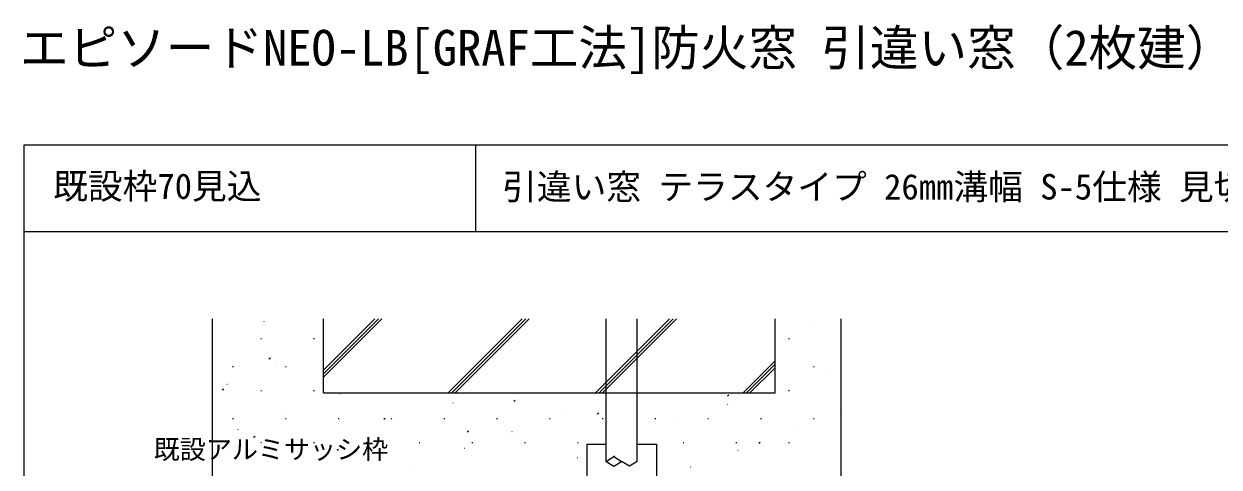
# Model space of a CAD drawing. Units: millimetres, scale not verified. Extents: x -437 to 438, y -331 to 329.
# Drawn here: x -436.9 to -92.8, y 201.2 to 328.6 of the extents above; entities that cross this region are included whole.
import ezdxf
from ezdxf.enums import TextEntityAlignment as Align

# ---------------------------------------------------------------- set-up
doc = ezdxf.new("R2010")
doc.units = ezdxf.units.MM
doc.header["$LTSCALE"] = 2
for name, color, linetype in [('0-1_USER1', 3, 'Continuous'), ('0-7_YKK_D', 6, 'Continuous'), ('0-8_YKK_ZWAK', 7, 'Continuous'), ('0-9_YSS_K', 3, 'Continuous'), ('0-A_YSS_KE', 3, 'Continuous')]:
    doc.layers.add(name, color=color, linetype=linetype)
doc.layers.add('0-5_YKK_13', color=4, linetype='Continuous', lineweight=18)
doc.styles.add('ＭＳ ゴシック', font='')
doc.styles.get('ＭＳ ゴシック').set_extended_font_data('MS Gothic')

msp = doc.modelspace()

# ---------------------------------------------------------------- linework, layer by layer
at = {"layer": '0-5_YKK_13'}
for p, q in [((-274.799, 207.797), (-274.799, 197.797)), ((-274.799, 207.797), (-269.299, 207.797)), ((-260.299, 207.797), (-254.799, 207.797)), ((-254.799, 207.797), (-254.799, 197.797)), ((-266.784, 204.197), (-267.049, 204.197))]:
    msp.add_line(p, q, dxfattribs=at)
for points in [[(-269.299, 202.797), (-269.299, 222.497), (-269.299, 243.8)], [(-260.299, 202.797), (-260.299, 222.497), (-260.299, 243.8)], [(-269.299, 202.797), (-267.049, 204.197), (-264.799, 202.797)], [(-269.299, 202.797), (-267.049, 201.397), (-264.799, 202.797)], [(-267.078, 201.397), (-267.064, 201.397), (-267.049, 201.397)], [(-260.299, 202.797), (-262.549, 201.397), (-264.799, 202.797)]]:
    msp.add_lwpolyline(points, dxfattribs=at)
at = {"layer": '0-8_YKK_ZWAK'}
for p, q in [((-436.9, 293.8), (-436.9, -331.2)), ((438.1, 293.8), (-436.9, 293.8)), ((-306.9, 293.8), (-306.9, 268.8)), ((438.1, 268.8), (-436.9, 268.8))]:
    msp.add_line(p, q, dxfattribs=at)
at = {"layer": '0-9_YSS_K'}
for p, q in [((-367.733, 242.988), (-367.685, 243.004)), ((-350.602, 229.036), (-335.839, 243.8)), ((-350.602, 228.036), (-334.839, 243.8)), ((-350.602, 227.036), (-333.839, 243.8)), ((-314.712, 222.5), (-293.412, 243.8)), ((-313.712, 222.5), (-292.412, 243.8)), ((-312.712, 222.5), (-291.412, 243.8)), ((-272.286, 222.5), (-250.986, 243.8)), ((-271.286, 222.5), (-249.986, 243.8)), ((-270.286, 222.5), (-248.986, 243.8)), ((-209.881, 242.067), (-209.834, 242.084)), ((-368.73, 238.175), (-368.48, 238.175)), ((-353.53, 238.175), (-353.28, 238.175)), ((-216.73, 238.175), (-216.48, 238.175)), ((-350.787, 234.784), (-350.74, 234.8)), ((-366.335, 232.279), (-365.918, 232.555)), ((-229.859, 222.5), (-220.602, 231.757)), ((-228.859, 222.5), (-220.602, 230.757)), ((-220.602, 230.793), (-220.501, 230.859)), ((-376.805, 230.1), (-376.555, 230.1)), ((-364.502, 229.927), (-364.455, 229.943)), ((-361.605, 230.1), (-361.355, 230.1)), ((-227.859, 222.5), (-220.602, 229.757)), ((-209.605, 230.1), (-209.355, 230.1)), ((-205.001, 229.59), (-204.954, 229.607)), ((-378.454, 224.986), (-378.406, 225.003)), ((-220.602, 224.066), (-220.555, 224.082)), ((-379.781, 223.379), (-379.364, 223.655)), ((-368.73, 223.225), (-368.48, 223.225)), ((-353.53, 223.225), (-353.28, 223.225)), ((-345.907, 222.307), (-345.86, 222.324)), ((-295.837, 220.173), (-295.421, 220.449)), ((-234.364, 221.683), (-233.947, 221.959)), ((-216.73, 223.225), (-216.48, 223.225)), ((-361.508, 216.782), (-361.461, 216.799)), ((-313.361, 219.627), (-313.314, 219.644)), ((-280.815, 216.948), (-280.768, 216.965)), ((-234.317, 219.209), (-234.27, 219.225)), ((-376.805, 215.15), (-376.555, 215.15)), ((-361.605, 215.15), (-361.355, 215.15)), ((-346.405, 215.15), (-346.155, 215.15)), ((-333.297, 214.968), (-332.88, 215.244)), ((-331.205, 215.15), (-330.955, 215.15)), ((-328.962, 214.103), (-328.915, 214.12)), ((-316.005, 215.15), (-315.755, 215.15)), ((-300.805, 215.15), (-300.555, 215.15)), ((-285.605, 215.15), (-285.355, 215.15)), ((-271.824, 216.478), (-271.407, 216.754)), ((-270.405, 215.15), (-270.155, 215.15)), ((-255.205, 215.15), (-254.955, 215.15)), ((-248.269, 214.268), (-248.221, 214.285)), ((-240.005, 215.15), (-239.755, 215.15)), ((-224.805, 215.15), (-224.555, 215.15)), ((-209.605, 215.15), (-209.355, 215.15)), ((-201.771, 216.529), (-201.724, 216.546)), ((-375.223, 211.926), (-375.176, 211.942)), ((-370.757, 209.763), (-370.34, 210.039)), ((-309.284, 211.273), (-308.867, 211.549)), ((-296.415, 211.423), (-296.368, 211.44)), ((-215.722, 211.589), (-215.675, 211.605)), ((-368.73, 208.275), (-368.48, 208.275)), ((-353.53, 208.275), (-353.28, 208.275)), ((-342.677, 209.246), (-342.63, 209.263)), ((-338.33, 208.275), (-338.08, 208.275)), ((-323.13, 208.275), (-322.88, 208.275)), ((-310.131, 206.566), (-310.084, 206.583)), ((-307.93, 208.275), (-307.68, 208.275)), ((-292.73, 208.275), (-292.48, 208.275)), ((-277.53, 208.275), (-277.28, 208.275)), ((-247.13, 208.275), (-246.88, 208.275)), ((-231.93, 208.275), (-231.68, 208.275)), ((-225.34, 208.067), (-224.923, 208.343)), ((-216.73, 208.275), (-216.48, 208.275)), ((-356.628, 204.306), (-356.581, 204.322)), ((-346.744, 206.068), (-346.327, 206.344)), ((-277.585, 203.887), (-277.538, 203.904)), ((-231.323, 206.064), (-231.276, 206.081)), ((-324.082, 201.626), (-324.035, 201.643)), ((-245.038, 201.207), (-244.991, 201.224))]:
    msp.add_line(p, q, dxfattribs=at)
at = {"layer": '0-A_YSS_KE'}
for p, q in [((-382.605, 185.5), (-382.605, 243.8)), ((-350.602, 222.5), (-350.602, 243.8)), ((-220.602, 222.5), (-220.602, 243.8)), ((-201.602, 195.537), (-201.602, 243.8)), ((-350.602, 222.5), (-220.602, 222.5))]:
    msp.add_line(p, q, dxfattribs=at)

# ---------------------------------------------------------------- texts
at = {"layer": '0-1_USER1', "style": 'ＭＳ ゴシック'}
for s, height, p in [('エピソードNEO-LB[GRAF工法]防火窓 引違い窓（2枚建）', 10.26, (-438.011, 313.579)), ('既設枠70見込', 7.331, (-428.467, 276.101)), ('引違い窓 テラスタイプ 26㎜溝幅 S-5仕様 見切材仕様', 7.331, (-299.206, 275.931))]:
    msp.add_text(s, height=height, dxfattribs=at).set_placement(p, align=Align.BOTTOM_LEFT)
at = {"layer": '0-7_YKK_D', "style": 'ＭＳ ゴシック'}
msp.add_text('既設アルミサッシ枠', height=5.499, dxfattribs=at).set_placement((-399.527, 201.869), align=Align.BOTTOM_LEFT)

doc.saveas('drawing.dxf')
